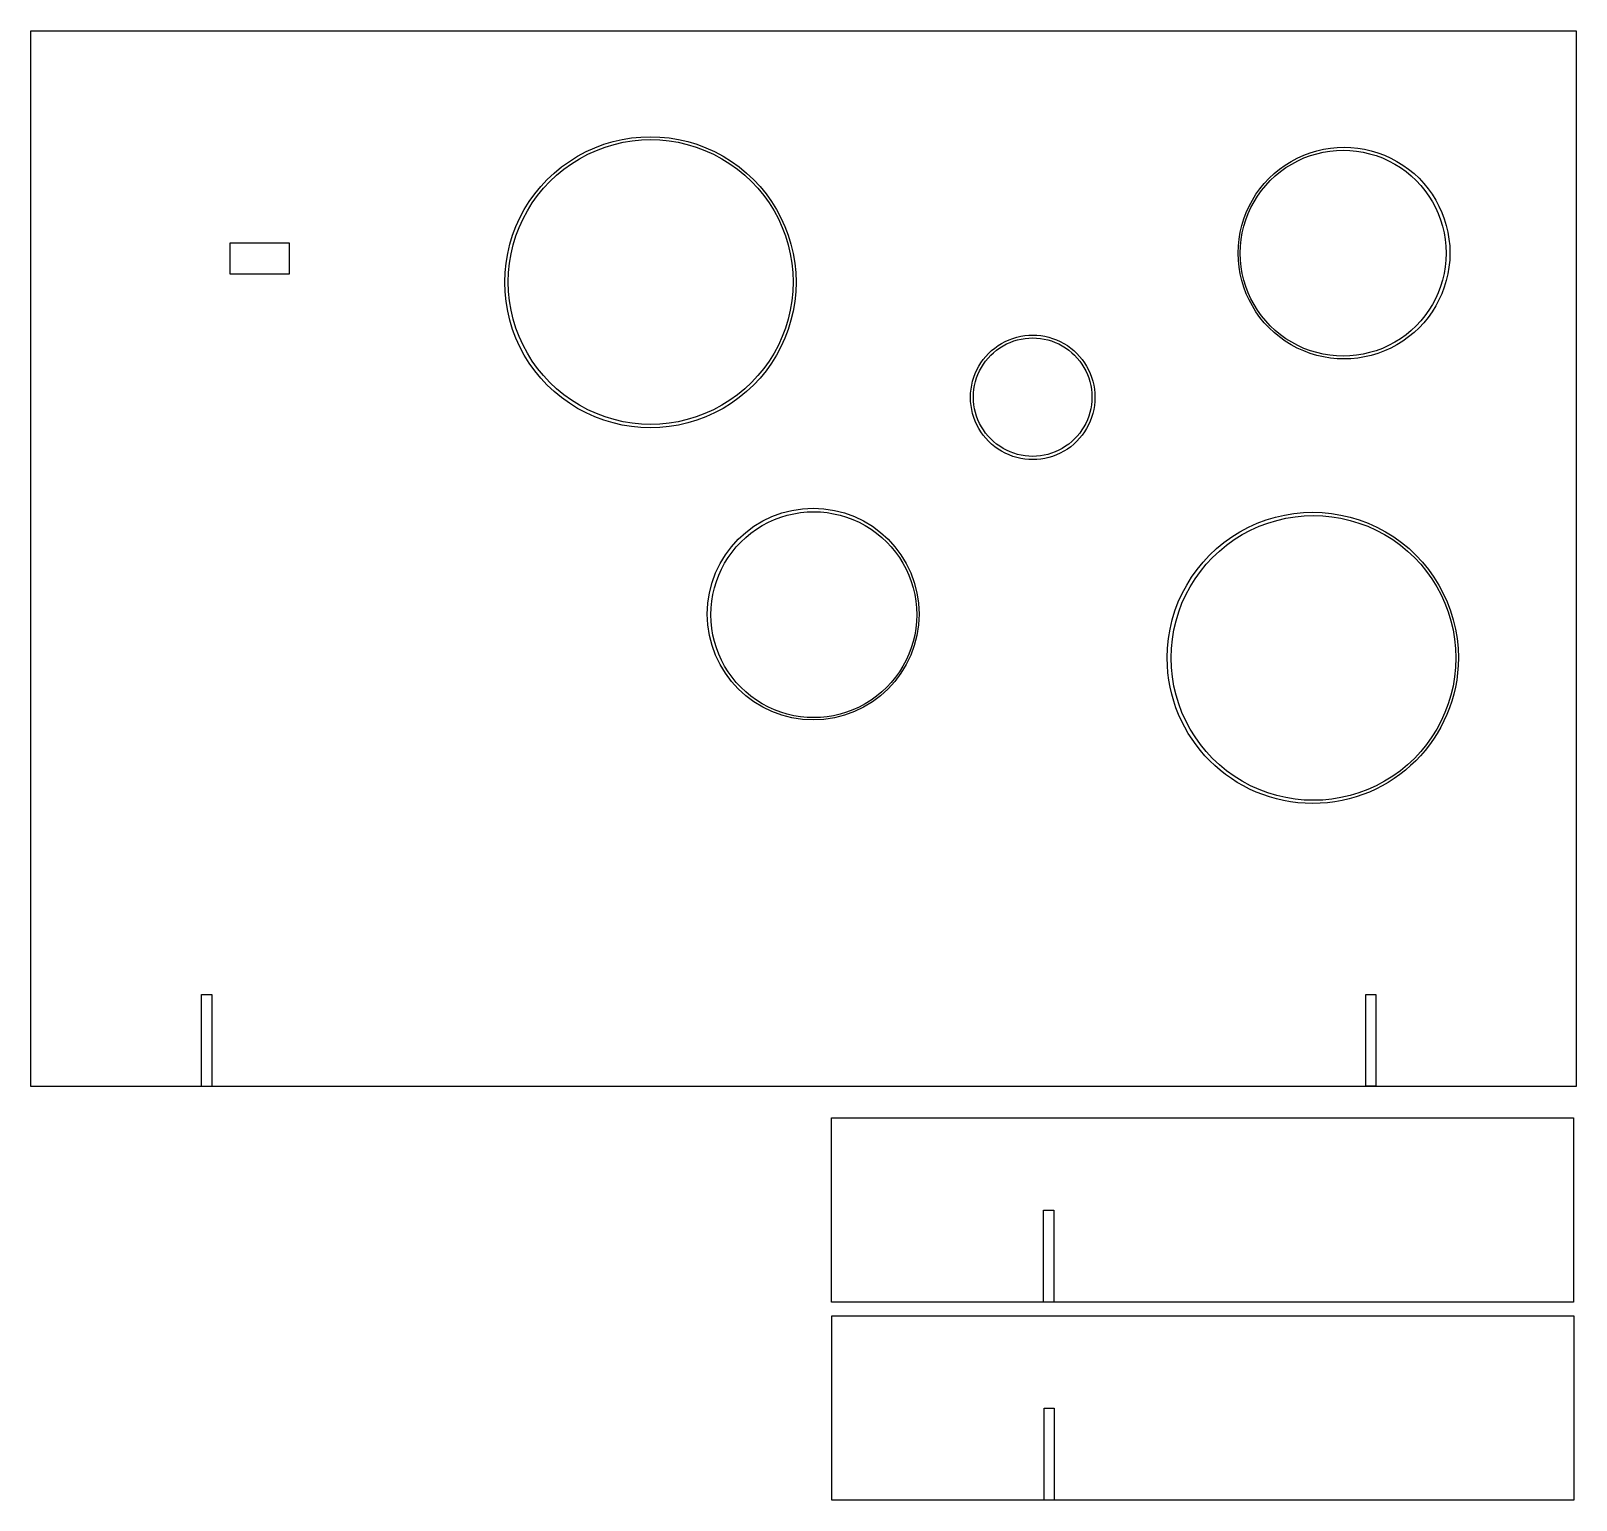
# Model space of a CAD drawing. Extents: x 4 to 442, y 21 to 437.
import ezdxf

# ---------------------------------------------------------------- set-up
doc = ezdxf.new("R2010")
doc.units = 0
for name, color, linetype in [('Background', 7, 'CONTINUOUS'), ('Counter', 7, 'CONTINUOUS'), ('Legs', 7, 'CONTINUOUS'), ('Targets', 7, 'CONTINUOUS')]:
    doc.layers.add(name, color=color, linetype=linetype)

msp = doc.modelspace()

# ---------------------------------------------------------------- linework, layer by layer
at = {"layer": 'Background', "color": 7}
for points in [[(4.011741, 436.982983), (441.793799, 436.982983), (441.793799, 137.913801), (4.011741, 137.913801)], [(52.379746, 163.964395), (55.230469, 163.964395), (55.230469, 137.912109), (52.379746, 137.912109)], [(382.203968, 164.000845), (385.054691, 164.000845), (385.054691, 137.948558), (382.203968, 137.948558)]]:
    msp.add_lwpolyline(points, close=True, dxfattribs=at)
at = {"layer": 'Counter', "color": 7}
msp.add_lwpolyline([(60.478477, 376.891433), (77.188321, 376.891433), (77.188321, 368.056589), (60.478477, 368.056589)], close=True, dxfattribs=at)
at = {"layer": 'Legs', "color": 7}
for points in [[(230.798947, 129.031823), (441.053738, 129.031823), (441.053738, 76.776217), (230.798947, 76.776217)], [(290.93667, 102.83718), (293.787394, 102.83718), (293.787394, 76.784894), (290.93667, 76.784894)], [(230.91174, 72.959198), (441.16653, 72.959198), (441.16653, 20.703592), (230.91174, 20.703592)], [(291.049463, 46.764562), (293.900186, 46.764562), (293.900186, 20.712276), (291.049463, 20.712276)]]:
    msp.add_lwpolyline(points, close=True, dxfattribs=at)
at = {"layer": 'Targets', "color": 1}
for points in [[(404.977295, 374.008163)], [(406.048207, 374.043712)], [(254.974384, 271.569557)], [(255.641302, 271.745258)], [(407.72168, 259.320602)], [(408.435195, 259.341928)]]:
    msp.add_lwpolyline(points, close=True, dxfattribs=at)
at = {"layer": 'Targets', "color": 7}
for points in [[(219.949655, 365.838896)], [(220.77973, 365.756699)], [(304.614833, 333.21969)], [(305.489069, 333.15144)]]:
    msp.add_lwpolyline(points, close=True, dxfattribs=at)
for points in [[(158.904726, 401.480249), (171.667521, 408.848852), (187.391934, 408.848852), (200.154729, 401.480249)], [(159.443143, 400.772346), (171.923663, 407.977978), (187.300297, 407.977978), (199.780817, 400.772346)], [(138.279724, 365.756698), (138.279724, 380.493905), (146.141931, 394.111646), (158.904726, 401.480249)], [(139.274306, 365.838895), (139.274306, 380.250159), (146.962623, 393.566715), (159.443143, 400.772346)], [(199.780817, 400.772346), (212.261337, 393.566715), (219.949655, 380.250159), (219.949655, 365.838896)], [(200.154729, 401.480249), (212.917524, 394.111646), (220.77973, 380.493905), (220.77973, 365.756699)], [(158.904726, 330.033148), (146.141931, 337.401751), (138.279724, 351.019492), (138.279724, 365.756698)], [(159.443143, 330.905445), (146.962623, 338.111076), (139.274306, 351.427632), (139.274306, 365.838895)], [(219.949655, 365.838896), (219.949655, 351.427632), (212.261337, 338.111076), (199.780817, 330.905445)], [(220.77973, 365.756698), (220.77973, 351.019492), (212.917524, 337.401751), (200.154729, 330.033148)], [(279.029386, 348.427945), (284.487155, 351.57899), (291.211405, 351.57899), (296.669174, 348.427945)], [(279.443913, 347.752127), (284.635853, 350.749695), (291.032587, 350.749695), (296.224527, 347.752127)], [(270.209492, 333.15144), (270.209492, 339.453529), (273.571616, 345.2769), (279.029386, 348.427945)], [(271.053607, 333.21969), (271.053607, 339.214826), (274.251974, 344.75456), (279.443913, 347.752127)], [(296.224527, 347.752127), (301.416466, 344.75456), (304.614833, 339.214826), (304.614833, 333.21969)], [(296.669174, 348.427945), (302.126944, 345.2769), (305.489069, 339.453529), (305.489069, 333.15144)], [(279.029386, 317.874935), (273.571616, 321.02598), (270.209492, 326.849351), (270.209492, 333.15144)], [(279.443913, 318.687253), (274.251974, 321.68482), (271.053607, 327.224554), (271.053607, 333.21969)], [(304.614833, 333.21969), (304.614833, 327.224554), (301.416466, 321.68482), (296.224527, 318.687253)], [(305.489069, 333.15144), (305.489069, 326.849351), (302.126944, 321.02598), (296.669174, 317.874935)], [(200.154729, 330.033148), (187.391934, 322.664545), (171.667521, 322.664545), (158.904726, 330.033148)], [(199.780817, 330.905445), (187.300297, 323.699813), (171.923663, 323.699813), (159.443143, 330.905445)], [(296.669174, 317.874935), (291.211405, 314.72389), (284.487155, 314.72389), (279.029386, 317.874935)], [(296.224527, 318.687253), (291.032587, 315.689685), (284.635853, 315.689685), (279.443913, 318.687253)]]:
    msp.add_open_spline(points, degree=3, dxfattribs=at)
at = {"layer": 'Targets', "color": 1}
for points in [[(361.048207, 400.024475), (370.33024, 405.383458), (381.766175, 405.383458), (391.048207, 400.024475)], [(361.229672, 399.265864), (370.253379, 404.475705), (381.371046, 404.475705), (390.394753, 399.265864)], [(346.048207, 374.043712), (346.048207, 384.76168), (351.766175, 394.665491), (361.048207, 400.024475)], [(346.647131, 374.008163), (346.647131, 384.427843), (352.205964, 394.056024), (361.229672, 399.265864)], [(390.394753, 399.265864), (399.418461, 394.056024), (404.977295, 384.427843), (404.977295, 374.008163)], [(391.048207, 400.024475), (400.33024, 394.665491), (406.048207, 384.76168), (406.048207, 374.043712)], [(361.048207, 348.06295), (351.766175, 353.421934), (346.048207, 363.325745), (346.048207, 374.043712)], [(361.229672, 348.750461), (352.205964, 353.960301), (346.647131, 363.588482), (346.647131, 374.008163)], [(404.977295, 374.008163), (404.977295, 363.588482), (399.418461, 353.960301), (390.394753, 348.750461)], [(406.048207, 374.043712), (406.048207, 363.325745), (400.33024, 353.421934), (391.048207, 348.06295)], [(391.048207, 348.06295), (381.766175, 342.703967), (370.33024, 342.703967), (361.048207, 348.06295)], [(390.394753, 348.750461), (381.371046, 343.54062), (370.253379, 343.54062), (361.229672, 348.750461)], [(346.560195, 295.065476), (359.322989, 302.434079), (375.047401, 302.434079), (387.810195, 295.065476)], [(195.641302, 271.745258), (195.641303, 288.3138), (209.07276, 301.745257), (225.641302, 301.745257)], [(211.226762, 296.827259), (220.250469, 302.037099), (231.368136, 302.037099), (240.391844, 296.827259)], [(225.641302, 301.745257), (242.209845, 301.745257), (255.641302, 288.3138), (255.641302, 271.745258)], [(347.215168, 294.254053), (359.695688, 301.459685), (375.072322, 301.459685), (387.552842, 294.254053)], [(196.644221, 271.569557), (196.644221, 281.989237), (202.203054, 291.617419), (211.226762, 296.827259)], [(240.391844, 296.827259), (249.415551, 291.617419), (254.974384, 281.989237), (254.974384, 271.569557)], [(325.935195, 259.341928), (325.935195, 274.079134), (333.797401, 287.696874), (346.560195, 295.065476)], [(327.046331, 259.320602), (327.046331, 273.731865), (334.734648, 287.048422), (347.215168, 294.254053)], [(387.552842, 294.254053), (400.033362, 287.048422), (407.72168, 273.731865), (407.72168, 259.320602)], [(387.810195, 295.065476), (400.572989, 287.696874), (408.435195, 274.079134), (408.435195, 259.341928)], [(225.641302, 241.745259), (209.07276, 241.745259), (195.641303, 255.176716), (195.641302, 271.745258)], [(211.226762, 246.311855), (202.203054, 251.521695), (196.644221, 261.149877), (196.644221, 271.569557)], [(255.641302, 271.745258), (255.641302, 255.176716), (242.209845, 241.745259), (225.641302, 241.745259)], [(254.974384, 271.569557), (254.974384, 261.149877), (249.415551, 251.521695), (240.391844, 246.311855)], [(367.185195, 218.09193), (344.40345, 218.09193), (325.935196, 236.560183), (325.935195, 259.341928)], [(347.215168, 224.387151), (334.734648, 231.592783), (327.046331, 244.909339), (327.046331, 259.320602)], [(408.435195, 259.341928), (408.435194, 236.560183), (389.96694, 218.09193), (367.185195, 218.09193)], [(407.72168, 259.320602), (407.72168, 244.909339), (400.033362, 231.592783), (387.552842, 224.387151)], [(240.391844, 246.311855), (231.368136, 241.102015), (220.250469, 241.102015), (211.226762, 246.311855)], [(387.552842, 224.387151), (375.072322, 217.18152), (359.695688, 217.18152), (347.215168, 224.387151)]]:
    msp.add_open_spline(points, degree=3, dxfattribs=at)

doc.saveas('drawing.dxf')
